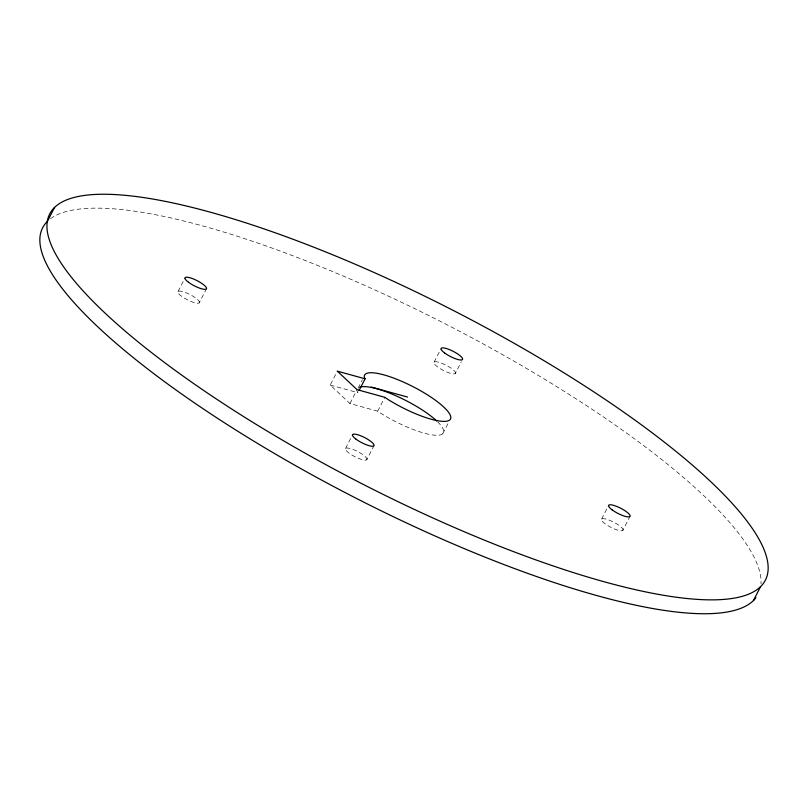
<?xml version="1.0" encoding="UTF-8"?>
<svg xmlns="http://www.w3.org/2000/svg" width="808" height="808" viewBox="0 0 808 808"><rect width="100%" height="100%" fill="white"/><g stroke="black" fill="none" stroke-linecap="round" stroke-linejoin="round"><path stroke-width="0.61" stroke-dasharray="4.04 3.03" d="M178.073 291.466L185.173 277.588M199.253 302.849A12.059 2.939 27.1 0 0 185.284 292.446A12.059 2.939 27.1 0 0 181.447 296.183A12.059 2.939 27.1 0 0 199.253 302.849L206.353 288.961M437.653 421.887A48.238 11.746 27.1 0 1 432.068 434.876A48.238 11.746 27.1 0 1 380.932 413.383L377.71 411.191L349.965 403.535L330.219 385.042L337.33 371.155M349.965 403.535L357.065 389.648M358.096 388.183L362.459 379.639M345.592 448.379L352.692 434.492M377.71 411.191L384.81 397.304M366.771 459.752A12.059 2.939 27.1 0 0 352.803 449.359A12.059 2.939 27.1 0 0 348.965 453.086A12.059 2.939 27.1 0 0 366.771 459.752L373.872 445.875M434.128 362.125L440.683 349.309M455.308 373.508A12.059 2.939 27.1 0 0 441.34 363.105A12.059 2.939 27.1 0 0 437.502 366.842A12.059 2.939 27.1 0 0 455.308 373.508L461.317 361.762M442.804 433.694L448.814 421.948M601.647 519.039L608.202 506.222M622.827 530.412A12.059 2.939 27.1 0 0 608.858 520.019A12.059 2.939 27.1 0 0 605.02 523.746A12.059 2.939 27.1 0 0 622.827 530.412L629.927 516.534M330.219 385.042L357.964 392.698L357.247 391.193M50.571 218.675A401.97 97.93 27.1 0 1 447.794 325.169A401.97 97.93 27.1 0 1 760.995 583.891"/><path stroke-width="1.21" d="M54.57 207.414L47.47 221.301A401.97 97.93 27.1 0 0 333.239 486.325A401.97 97.93 27.1 0 0 755.924 597.789M359.055 390.557L365.075 378.811L364.347 377.306A48.238 11.746 27.1 0 1 412.676 386.487A48.238 11.746 27.1 0 1 448.975 420.483A48.238 11.746 27.1 0 1 388.042 399.495L384.81 397.304L357.065 389.648L337.33 371.155L365.075 378.811M753.43 600.586L760.53 586.699A401.97 97.93 27.1 0 0 294.96 239.986A401.97 97.93 27.1 0 0 167.165 364.489A401.97 97.93 27.1 0 0 760.53 586.699M371.337 387.062L407.555 397.061M359.611 387.254A48.238 11.746 27.1 0 1 395.213 395.455A48.238 11.746 27.1 0 1 436.663 420.938M356.076 439.209A12.059 2.939 27.1 0 0 373.872 445.875A12.059 2.939 27.1 0 0 359.903 435.472A12.059 2.939 27.1 0 0 356.076 439.209M612.131 509.868A12.059 2.939 27.1 0 0 629.927 516.534A12.059 2.939 27.1 0 0 615.959 506.131A12.059 2.939 27.1 0 0 612.131 509.868M188.557 282.295A12.059 2.939 27.1 0 0 206.353 288.961A12.059 2.939 27.1 0 0 192.385 278.558A12.059 2.939 27.1 0 0 188.557 282.295M444.612 352.955A12.059 2.939 27.1 0 0 462.408 359.621A12.059 2.939 27.1 0 0 448.44 349.218A12.059 2.939 27.1 0 0 444.612 352.955"/></g></svg>
